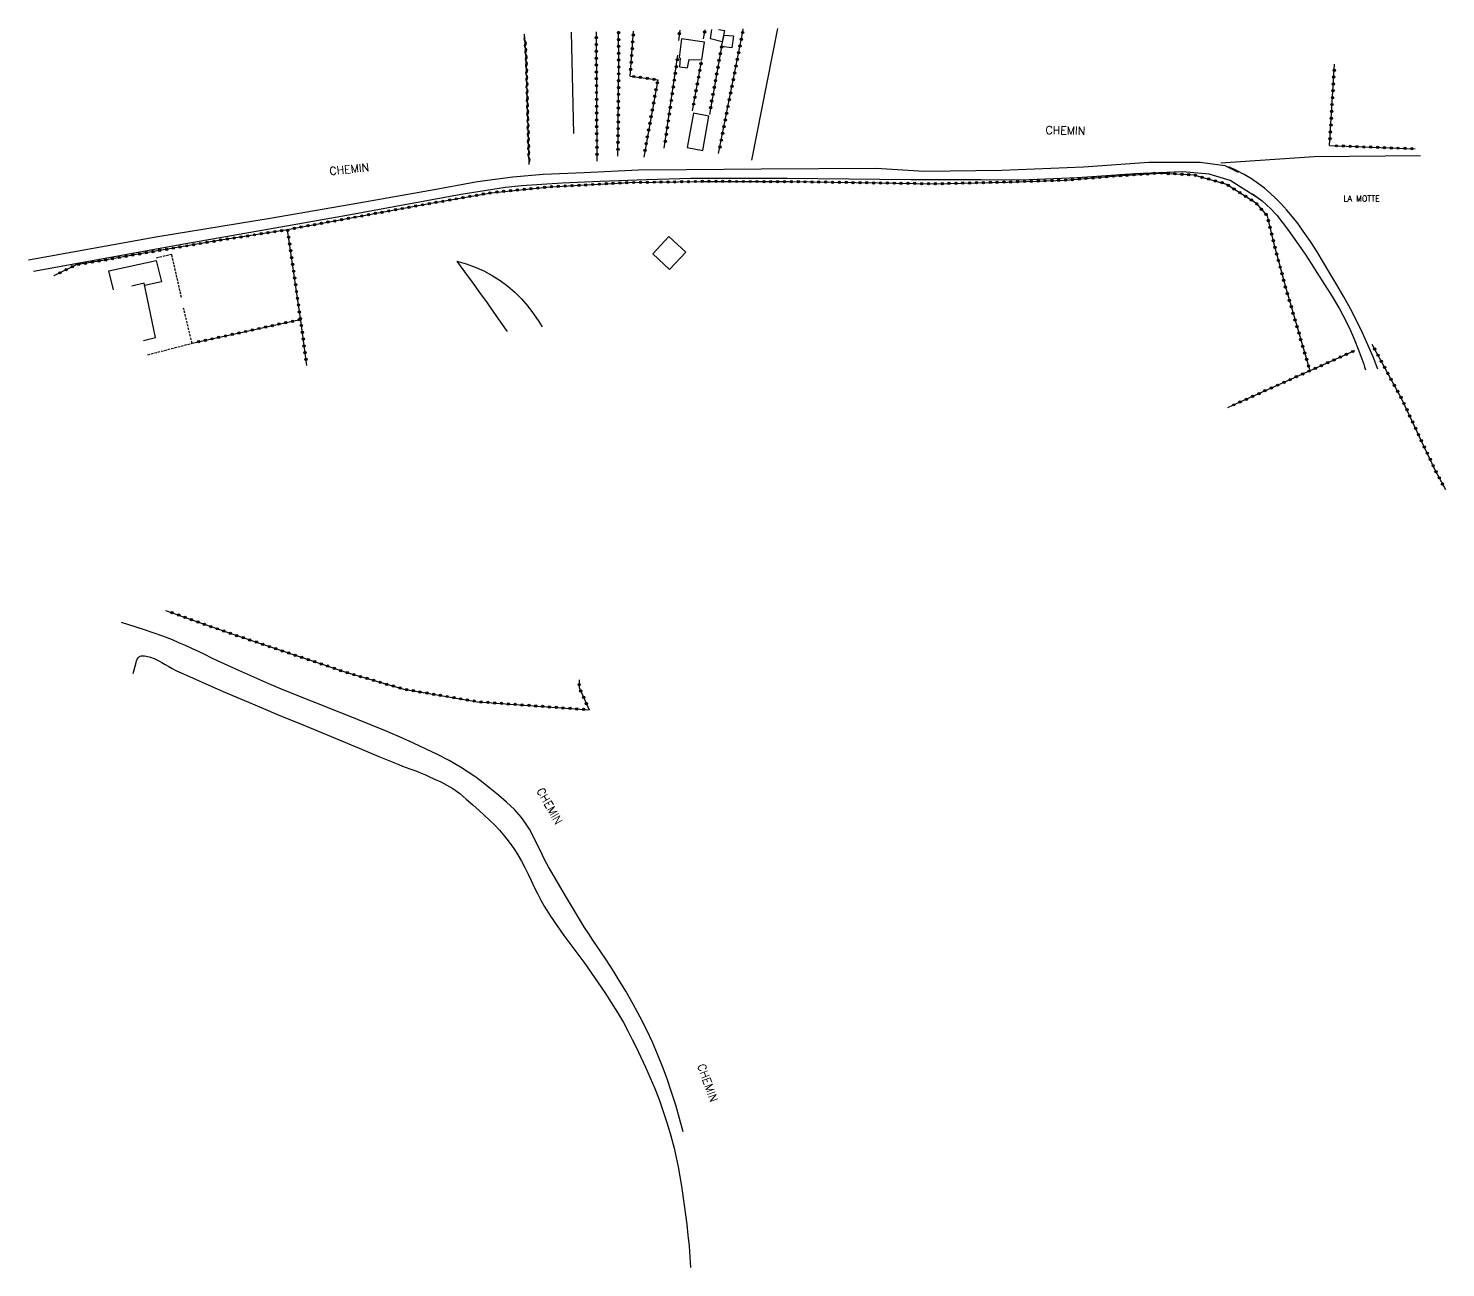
# Model space of a CAD drawing. Header units: millimetres. Extents: x 151369 to 152000, y 127000 to 127959.
# Drawn here: x 151656.1 to 151966.1, y 127683 to 127954 of the extents above; entities that cross this region are included whole.
import ezdxf
from ezdxf.enums import TextEntityAlignment as Align

# ---------------------------------------------------------------- set-up
doc = ezdxf.new("R2010")
doc.units = ezdxf.units.MM
doc.linetypes.add('DASHED', pattern=[0.75, 0.5, -0.25])
doc.layers.get('0').update_dxf_attribs({"linetype": 'CONTINUOUS'})
for name, color, linetype in [('W0071', 7, 'CONTINUOUS'), ('W0101', 7, 'CONTINUOUS'), ('W0104', 1, 'CONTINUOUS'), ('W0112', 1, 'DASHED'), ('W0211', 2, 'CONTINUOUS'), ('W0214', 2, 'CONTINUOUS'), ('W0310', 3, 'CONTINUOUS'), ('W0322', 7, 'CONTINUOUS'), ('W0323', 7, 'CONTINUOUS'), ('W0330', 7, 'CONTINUOUS'), ('W0600', 7, 'CONTINUOUS'), ('W0983', 7, 'CONTINUOUS'), ('W0989', 7, 'CONTINUOUS')]:
    doc.layers.add(name, color=color, linetype=linetype)
doc.styles.get("Standard").update_dxf_attribs({"font": 'romans.shx', "width": 0.85})

# ---------------------------------------------------------------- blocks, each defined once
blk = doc.blocks.new('t310o')
at = {"color": 0, "linetype": 'Continuous'}
for centre, start, end in [((-0.5, 0.38), 216.8699, 323.1304), ((0.5, -0.37), 36.8699, 143.1303)]:
    blk.add_arc(centre, 0.625, start, end, dxfattribs=at)
blk = doc.blocks.new('t323o')
at = {"color": 0, "linetype": 'Continuous'}
for radius in [0.25, 0.15]:
    blk.add_circle((0, 0), radius, dxfattribs=at)
blk = doc.blocks.new('t322o')
at = {"color": 0, "linetype": 'Continuous'}
for radius in [0.25, 0.15]:
    blk.add_circle((0, 0), radius, dxfattribs=at)

msp = doc.modelspace()

# ---------------------------------------------------------------- linework, layer by layer
at = {"layer": 'W0071'}
for points in [[(151656.13, 127903.41), (151684.44, 127908.5), (151709.02, 127912.56), (151728.42, 127915.9), (151744.06, 127918.68), (151754.4, 127920.54), (151762.08, 127921.59), (151768.75, 127922.12), (151777.69, 127922.48), (151789.62, 127923.08), (151800.05, 127923.18), (151816.43, 127923.32), (151841.58, 127923.49), (151852.08, 127922.83), (151869.08, 127923.01), (151886.91, 127923.75), (151901.22, 127924.74), (151912.45, 127924.81), (151917.87, 127924.04), (151920.73, 127922.59)], [(151924.76, 127917.12), (151919.04, 127920.75), (151914.42, 127922.12), (151908.61, 127922.66), (151898.26, 127922.26), (151885.61, 127921.37), (151873.3, 127920.84), (151864.53, 127920.9), (151849.17, 127920.9), (151835.57, 127921.07), (151822.11, 127921.17), (151810.58, 127921.22), (151801.06, 127921.24), (151791.32, 127920.92), (151781.19, 127920.53), (151772.86, 127920.2), (151763.98, 127919.61), (151760.48, 127919.21), (151750.82, 127917.72), (151725.77, 127913.14), (151707.62, 127909.89), (151690.6, 127906.89), (151657.28, 127900.86)], [(151951.3, 127879.54), (151950.26, 127882.2), (151949.15, 127884.83), (151947.98, 127887.43), (151946.74, 127889.99), (151945.35, 127892.68), (151943.88, 127895.32), (151942.35, 127897.92), (151940.81, 127900.52), (151939.42, 127902.85), (151938.01, 127905.16), (151936.55, 127907.45), (151935.01, 127909.69), (151933.85, 127911.26), (151932.65, 127912.79), (151931.4, 127914.29), (151930.08, 127915.73), (151928.94, 127916.89), (151927.76, 127918.01), (151926.53, 127919.07), (151925.24, 127920.06), (151923.68, 127921.11), (151922.07, 127922.07), (151920.4, 127922.95), (151918.69, 127923.73)], [(151923.88, 127917.82), (151924.95, 127917.1), (151925.99, 127916.32), (151926.97, 127915.48), (151927.91, 127914.58), (151929.2, 127913.17), (151930.39, 127911.67), (151931.52, 127910.13), (151932.64, 127908.58), (151934.03, 127906.63), (151935.38, 127904.64), (151936.7, 127902.64), (151937.99, 127900.62), (151939.66, 127898), (151941.31, 127895.38), (151942.9, 127892.71), (151944.37, 127889.97), (151945.33, 127887.97), (151946.22, 127885.93), (151947.04, 127883.87), (151947.83, 127881.79), (151948.04, 127881.2), (151948.23, 127880.6), (151948.41, 127880), (151948.58, 127879.4)], [(151799.33, 127712.7), (151798.57, 127715.63), (151797.73, 127718.55), (151796.82, 127721.44), (151795.84, 127724.31), (151794.83, 127727.01), (151793.76, 127729.69), (151792.62, 127732.34), (151791.4, 127734.95), (151789.95, 127737.83), (151788.41, 127740.66), (151786.81, 127743.46), (151785.16, 127746.22), (151784.28, 127747.65), (151783.37, 127749.06), (151782.44, 127750.46), (151781.51, 127751.85), (151780.56, 127753.24), (151779.63, 127754.63), (151778.71, 127756.03), (151777.8, 127757.44), (151775.79, 127760.72), (151773.81, 127764.01), (151771.86, 127767.33), (151769.94, 127770.66), (151769.2, 127772.01), (151768.5, 127773.39), (151767.83, 127774.77), (151767.17, 127776.16), (151766.47, 127777.55), (151765.72, 127778.9), (151764.9, 127780.22), (151763.98, 127781.48), (151762.44, 127783.24), (151760.73, 127784.83), (151758.94, 127786.33), (151757.14, 127787.79), (151755.59, 127789.04), (151754, 127790.26), (151752.37, 127791.42), (151750.69, 127792.51), (151748.18, 127793.95), (151745.6, 127795.27), (151742.98, 127796.51), (151740.36, 127797.73), (151737.34, 127799.09), (151734.28, 127800.39), (151731.22, 127801.66), (151728.15, 127802.93), (151726.14, 127803.74), (151724.13, 127804.54), (151722.11, 127805.33), (151720.09, 127806.11), (151718.07, 127806.89), (151716.05, 127807.69), (151714.04, 127808.49), (151712.04, 127809.32), (151708.74, 127810.73), (151705.47, 127812.17), (151702.2, 127813.64), (151698.93, 127815.11), (151697.52, 127815.76), (151696.12, 127816.42), (151694.72, 127817.09), (151693.32, 127817.76), (151691.92, 127818.42), (151690.51, 127819.07), (151689.08, 127819.7), (151687.65, 127820.29), (151685.55, 127821.11), (151683.43, 127821.88), (151681.3, 127822.61), (151676.51, 127824.1)], [(151679.06, 127812.93), (151679.68, 127815.39), (151679.79, 127815.74), (151679.92, 127816.08), (151680.13, 127816.41), (151680.42, 127816.67), (151680.79, 127816.82), (151681.19, 127816.86), (151681.57, 127816.83), (151681.93, 127816.77), (151682.82, 127816.54), (151683.68, 127816.22), (151684.5, 127815.83), (151685.3, 127815.39), (151686.07, 127814.94), (151686.84, 127814.48), (151687.62, 127814.04), (151688.42, 127813.64), (151692.01, 127812.01), (151695.62, 127810.4), (151699.24, 127808.83), (151702.87, 127807.27), (151707.08, 127805.49), (151711.3, 127803.74), (151715.53, 127802), (151719.75, 127800.26), (151724.11, 127798.44), (151728.47, 127796.62), (151732.82, 127794.81), (151737.2, 127793.03), (151738, 127792.71), (151738.8, 127792.41), (151739.61, 127792.1), (151740.42, 127791.8), (151741.22, 127791.5), (151742.03, 127791.18), (151742.83, 127790.85), (151743.62, 127790.51), (151744.98, 127789.89), (151746.34, 127789.26), (151747.68, 127788.56), (151748.96, 127787.79), (151750.49, 127786.69), (151751.93, 127785.49), (151753.33, 127784.24), (151754.71, 127782.98), (151755.87, 127781.96), (151757.01, 127780.92), (151758.12, 127779.84), (151759.18, 127778.72), (151760.27, 127777.42), (151761.31, 127776.09), (151762.29, 127774.71), (151763.21, 127773.29), (151764.01, 127771.92), (151764.75, 127770.53), (151765.44, 127769.11), (151766.11, 127767.67), (151766.78, 127766.24), (151767.47, 127764.82), (151768.2, 127763.42), (151768.99, 127762.05), (151770.35, 127759.88), (151771.79, 127757.76), (151773.28, 127755.68), (151774.8, 127753.62), (151776.33, 127751.57), (151777.85, 127749.52), (151779.34, 127747.44), (151780.79, 127745.33), (151782.21, 127743.19), (151783.61, 127741.03), (151784.97, 127738.84), (151786.28, 127736.62), (151787.28, 127734.8), (151788.23, 127732.95), (151789.15, 127731.09), (151790.04, 127729.21), (151791.11, 127726.89), (151792.16, 127724.55), (151793.16, 127722.18), (151794.09, 127719.79), (151795.02, 127717.18), (151795.89, 127714.55), (151796.68, 127711.89), (151797.37, 127709.2), (151798.25, 127705.05), (151798.97, 127700.86), (151799.58, 127696.67), (151800.13, 127692.46), (151800.41, 127690.11), (151800.64, 127687.76), (151800.82, 127685.4), (151800.96, 127683.04)]]:
    msp.add_lwpolyline(points, dxfattribs=at)
at = {"layer": 'W0101'}
msp.add_lwpolyline([(151681.34, 127885.76), (151683.93, 127886.47), (151681.45, 127898.29), (151678.76, 127897.69)], dxfattribs=at)
at = {"layer": 'W0104'}
for points in [[(151807.1, 127953.79), (151808.37, 127953.6), (151807.88, 127951.12), (151805.36, 127951.71), (151805.66, 127953.77)], [(151674.78, 127896.83), (151673.77, 127901.03), (151684.12, 127903.25), (151685.23, 127898.6), (151681.56, 127897.78)]]:
    msp.add_lwpolyline(points, dxfattribs=at)
for points in [[(151808.35, 127952.57), (151810.4, 127952.4), (151810.02, 127949.76), (151807.78, 127950.08)], [(151798.98, 127951.73), (151798.46, 127947.63), (151798.72, 127947.55), (151798.59, 127945.62), (151800.33, 127945.44), (151800.7, 127947.26), (151803.45, 127947.17), (151804.04, 127951.04)], [(151803.64, 127927.34), (151805, 127934.86), (151801.62, 127935.47), (151800.25, 127927.95)]]:
    msp.add_lwpolyline(points, close=True, dxfattribs=at)
at = {"layer": 'W0112'}
for points in [[(151689.62, 127895.18), (151687.5, 127904.59), (151683.96, 127903.79)], [(151682.3, 127882.67), (151682.3, 127882.67), (151691.93, 127885.18), (151690.1, 127892.82)]]:
    msp.add_lwpolyline(points, dxfattribs=at)
at = {"layer": 'W0211'}
msp.add_lwpolyline([(151749.89, 127903.1), (151751.55, 127900.83), (151753.21, 127898.56), (151754.85, 127896.27), (151756.48, 127893.98), (151757.88, 127892), (151759.26, 127890.01), (151760.64, 127888.01), (151760.84, 127887.72)], dxfattribs=at)
at = {"layer": 'W0214'}
msp.add_lwpolyline([(151749.89, 127903.1), (151751.9, 127902.55), (151753.86, 127901.85), (151755.77, 127901.01), (151757.61, 127900.02), (151759.35, 127898.92), (151761, 127897.68), (151762.56, 127896.33), (151764.03, 127894.89), (151765.4, 127893.32), (151766.63, 127891.64), (151767.79, 127889.91), (151768.52, 127888.8)], dxfattribs=at)
at = {"layer": 'W0310'}
msp.add_lwpolyline([(151765.66, 127924.3), (151765.05, 127947.36), (151764.69, 127952.75)], dxfattribs=at)
at = {"layer": 'W0322'}
msp.add_lwpolyline([(151776.6, 127811.54), (151776.61, 127809.87), (151778.83, 127805.01)], dxfattribs=at)
at = {"layer": 'W0323'}
for points in [[(151780.34, 127953.3), (151780.5, 127925.01)], [(151785.08, 127926.09), (151785.29, 127945.98), (151785.23, 127953.39)], [(151787.8, 127943.61), (151788.51, 127953.45)], [(151798.61, 127953.64), (151798.33, 127951.41)], [(151803.82, 127951.75), (151804.15, 127953.74)], [(151807.12, 127926.65), (151812.4, 127953.27), (151812.52, 127953.9)], [(151807.78, 127950.08), (151805.09, 127935.21)], [(151795.23, 127927.87), (151798.21, 127948.16)], [(151801.37, 127935.98), (151803.38, 127946.8)], [(151940.76, 127928.4), (151941.85, 127946.17)], [(151787.8, 127943.61), (151793.82, 127942.77), (151790.73, 127925.88)], [(151940.76, 127928.4), (151959.5, 127927.7)], [(151712.85, 127910.05), (151743.8, 127915.71), (151757.37, 127918.1), (151770.29, 127919.41), (151787.62, 127920.31), (151803.48, 127920.57), (151822.39, 127920.53), (151842.01, 127920.23), (151854.12, 127920.06), (151870.31, 127920.42), (151883.02, 127920.84), (151894.35, 127921.78), (151903.63, 127922.39), (151911, 127922.01), (151918.18, 127920), (151924.56, 127915.94), (151927.1, 127913.04), (151928.52, 127907.23), (151931.08, 127897.51), (151936.36, 127879.44)], [(151717.03, 127880.33), (151715.7, 127890.13), (151712.85, 127910.01), (151697.3, 127907.6), (151681.85, 127904.95), (151672.83, 127903.37), (151666.61, 127902.33), (151661.71, 127899.92), (151661.71, 127899.92)], [(151691.93, 127885.18), (151715.58, 127890.37)], [(151966.15, 127853.09), (151963.88, 127857.42), (151956.49, 127873.12), (151950.05, 127884.93)], [(151946.19, 127883.53), (151920.3, 127871.93), (151918.45, 127871.09)], [(151686.16, 127826.75), (151700.41, 127821.69), (151725.79, 127813.17), (151738.26, 127809.53), (151754.4, 127806.79), (151778.83, 127805.01)]]:
    msp.add_lwpolyline(points, dxfattribs=at)
at = {"layer": 'W0330'}
for points in [[(151774.83, 127953.19), (151775.36, 127931.05)], [(151814.39, 127925.24), (151817.75, 127942.22), (151820.09, 127954.04)], [(151916.96, 127924.62), (151937.38, 127925.98), (151960.67, 127926.21)]]:
    msp.add_lwpolyline(points, dxfattribs=at)
at = {"layer": 'W0600'}
msp.add_lwpolyline([(151796.21, 127908.52), (151799.92, 127905.1), (151796.4, 127901.29), (151792.7, 127904.71)], close=True, dxfattribs=at)

# ---------------------------------------------------------------- block references
at = {"layer": 'W0310'}
for p, rotation in [((151764.79, 127951.28), 93.8229048145579), ((151764.89, 127949.79), 93.8229048145579), ((151764.99, 127948.29), 93.8229048145579), ((151765.07, 127946.79), 91.50534487701385), ((151765.11, 127945.29), 91.50534487701385), ((151765.14, 127943.79), 91.50534487701385), ((151765.18, 127942.29), 91.50534487701385), ((151765.22, 127940.79), 91.50534487701385), ((151765.26, 127939.29), 91.50534487701385), ((151765.3, 127937.8), 91.50534487701385), ((151765.34, 127936.3), 91.50534487701385), ((151765.38, 127934.8), 91.50534487701385), ((151765.42, 127933.3), 91.50534487701385), ((151765.46, 127931.8), 91.50534487701385), ((151765.5, 127930.3), 91.50534487701385), ((151765.54, 127928.8), 91.50534487701385), ((151765.58, 127927.3), 91.50534487701385), ((151765.62, 127925.8), 91.50534487701385)]:
    msp.add_blockref('t310o', p, dxfattribs=dict(at, rotation=rotation))
at = {"layer": 'W0322'}
for p, rotation in [((151776.61, 127810.53), 270.5088516543278), ((151776.96, 127809.11), 294.5203277942841), ((151777.58, 127807.74), 294.5203277942841), ((151778.2, 127806.38), 294.5203277942841)]:
    msp.add_blockref('t322o', p, dxfattribs=dict(at, rotation=rotation))
at = {"layer": 'W0323'}
for p, rotation in [((151785.23, 127953.09), 90.51654953865847), ((151788.45, 127952.58), 85.8575618856485), ((151798.52, 127952.9), 262.8562376111029), ((151804.07, 127953.23), 80.60273633203089), ((151812.37, 127953.13), 78.77948085955407), ((151780.34, 127952.01), 270.341751021742), ((151780.35, 127950.51), 270.341751021742), ((151780.36, 127949.01), 270.341751021742), ((151785.24, 127951.59), 90.51654953865847), ((151785.25, 127950.09), 90.51654953865847), ((151788.23, 127949.59), 85.8575618856485), ((151788.34, 127951.09), 85.8575618856485), ((151807.76, 127949.97), 259.7297475124316), ((151811.79, 127950.19), 78.77948085955407), ((151812.08, 127951.66), 78.77948085955407), ((151780.37, 127947.51), 270.341751021742), ((151780.38, 127946.01), 270.341751021742), ((151785.27, 127948.59), 90.51654953865847), ((151785.28, 127947.09), 90.51654953865847), ((151788.01, 127946.6), 85.8575618856485), ((151788.12, 127948.1), 85.8575618856485), ((151798.06, 127947.16), 81.63476437390962), ((151803.29, 127946.31), 79.4491444260527), ((151807.23, 127947.02), 259.7297475124316), ((151807.5, 127948.5), 259.7297475124316), ((151811.21, 127947.25), 78.77948085955407), ((151811.5, 127948.72), 78.77948085955407), ((151780.39, 127944.51), 270.341751021742), ((151780.4, 127943.01), 270.341751021742), ((151785.27, 127944.09), 89.38363041320467), ((151785.29, 127945.59), 89.38363041320467), ((151787.91, 127945.1), 85.8575618856485), ((151788.54, 127943.51), 352.0951712852847), ((151790.02, 127943.3), 352.0951712852847), ((151791.51, 127943.09), 352.0951712852847), ((151792.99, 127942.89), 352.0951712852847), ((151797.63, 127944.2), 81.63476437390962), ((151797.85, 127945.68), 81.63476437390962), ((151802.74, 127943.36), 79.4491444260527), ((151803.01, 127944.83), 79.4491444260527), ((151806.69, 127944.07), 259.7297475124316), ((151806.96, 127945.54), 259.7297475124316), ((151810.33, 127942.83), 78.77948085955407), ((151810.62, 127944.3), 78.77948085955407), ((151810.91, 127945.78), 78.77948085955407), ((151941.68, 127943.38), 86.49025541024929), ((151941.77, 127944.87), 86.49025541024929), ((151780.41, 127941.51), 270.341751021742), ((151780.41, 127940.01), 270.341751021742), ((151785.24, 127941.09), 89.38363041320467), ((151785.26, 127942.59), 89.38363041320467), ((151793.43, 127940.64), 259.6542565537859), ((151793.7, 127942.12), 259.6542565537859), ((151796.97, 127939.74), 81.63476437390962), ((151797.19, 127941.23), 81.63476437390962), ((151797.41, 127942.71), 81.63476437390962), ((151802.19, 127940.41), 79.4491444260527), ((151802.46, 127941.88), 79.4491444260527), ((151806.16, 127941.12), 259.7297475124316), ((151806.43, 127942.59), 259.7297475124316), ((151809.75, 127939.89), 78.77948085955407), ((151810.04, 127941.36), 78.77948085955407), ((151941.49, 127940.38), 86.49025541024929), ((151941.59, 127941.88), 86.49025541024929), ((151780.42, 127938.51), 270.341751021742), ((151780.43, 127937.01), 270.341751021742), ((151785.21, 127938.09), 89.38363041320467), ((151785.22, 127939.59), 89.38363041320467), ((151792.89, 127937.69), 259.6542565537859), ((151793.16, 127939.16), 259.6542565537859), ((151796.54, 127936.78), 81.63476437390962), ((151796.76, 127938.26), 81.63476437390962), ((151801.64, 127937.46), 79.4491444260527), ((151801.92, 127938.93), 79.4491444260527), ((151805.36, 127936.69), 259.7297475124316), ((151805.62, 127938.16), 259.7297475124316), ((151805.89, 127939.64), 259.7297475124316), ((151809.16, 127936.95), 78.77948085955407), ((151809.45, 127938.42), 78.77948085955407), ((151941.31, 127937.39), 86.49025541024929), ((151941.4, 127938.89), 86.49025541024929), ((151780.44, 127935.51), 270.341751021742), ((151780.45, 127934.01), 270.341751021742), ((151785.16, 127933.59), 89.38363041320467), ((151785.17, 127935.09), 89.38363041320467), ((151785.19, 127936.59), 89.38363041320467), ((151792.35, 127934.74), 259.6542565537859), ((151792.62, 127936.21), 259.6542565537859), ((151796.1, 127933.81), 81.63476437390962), ((151796.32, 127935.29), 81.63476437390962), ((151808.58, 127934), 78.77948085955407), ((151808.87, 127935.48), 78.77948085955407), ((151941.13, 127934.39), 86.49025541024929), ((151941.22, 127935.89), 86.49025541024929), ((151780.46, 127932.51), 270.341751021742), ((151780.47, 127931.01), 270.341751021742), ((151785.13, 127930.59), 89.38363041320467), ((151785.14, 127932.09), 89.38363041320467), ((151791.81, 127931.79), 259.6542565537859), ((151792.08, 127933.26), 259.6542565537859), ((151795.66, 127930.84), 81.63476437390962), ((151795.88, 127932.32), 81.63476437390962), ((151807.99, 127931.06), 78.77948085955407), ((151808.29, 127932.53), 78.77948085955407), ((151940.94, 127931.4), 86.49025541024929), ((151941.04, 127932.9), 86.49025541024929), ((151780.48, 127929.51), 270.341751021742), ((151780.49, 127928.01), 270.341751021742), ((151785.09, 127927.59), 89.38363041320467), ((151785.11, 127929.09), 89.38363041320467), ((151791, 127927.36), 259.6542565537859), ((151791.27, 127928.84), 259.6542565537859), ((151791.54, 127930.31), 259.6542565537859), ((151795.45, 127929.36), 81.63476437390962), ((151807.41, 127928.12), 78.77948085955407), ((151807.7, 127929.59), 78.77948085955407), ((151940.85, 127929.9), 86.49025541024929), ((151942.26, 127928.35), 357.8364419795062), ((151943.76, 127928.29), 357.8364419795062), ((151945.26, 127928.24), 357.8364419795062), ((151946.76, 127928.18), 357.8364419795062), ((151948.25, 127928.12), 357.8364419795062), ((151949.75, 127928.07), 357.8364419795062), ((151951.25, 127928.01), 357.8364419795062), ((151952.75, 127927.95), 357.8364419795062), ((151954.25, 127927.9), 357.8364419795062), ((151955.75, 127927.84), 357.8364419795062), ((151957.25, 127927.78), 357.8364419795062), ((151958.75, 127927.73), 357.8364419795062), ((151780.5, 127926.51), 270.341751021742), ((151886.01, 127921.09), 4.724285599104858), ((151887.5, 127921.21), 4.724285599104858), ((151889, 127921.34), 4.724285599104858), ((151890.49, 127921.46), 4.724285599104858), ((151891.99, 127921.58), 4.724285599104858), ((151893.48, 127921.71), 4.724285599104858), ((151894.98, 127921.82), 3.74810130762197), ((151896.47, 127921.92), 3.74810130762197), ((151897.97, 127922.02), 3.74810130762197), ((151899.47, 127922.12), 3.74810130762197), ((151900.96, 127922.21), 3.74810130762197), ((151902.46, 127922.31), 3.74810130762197), ((151903.96, 127922.37), 357.0651214918605), ((151905.46, 127922.29), 357.0651214918605), ((151906.95, 127922.22), 357.0651214918605), ((151908.45, 127922.14), 357.0651214918605), ((151909.95, 127922.06), 357.0651214918605), ((151911.43, 127921.89), 344.3396921481338), ((151912.88, 127921.48), 344.3396921481338), ((151914.32, 127921.08), 344.3396921481338), ((151757.13, 127918.06), 9.991361648732871), ((151758.62, 127918.23), 5.765493487423143), ((151760.11, 127918.38), 5.765493487423143), ((151761.6, 127918.53), 5.765493487423143), ((151763.09, 127918.68), 5.765493487423143), ((151764.59, 127918.83), 5.765493487423143), ((151766.08, 127918.98), 5.765493487423143), ((151767.57, 127919.13), 5.765493487423143), ((151769.06, 127919.28), 5.765493487423143), ((151770.56, 127919.42), 2.995609962247629), ((151772.05, 127919.5), 2.995609962247629), ((151773.55, 127919.58), 2.995609962247629), ((151775.05, 127919.66), 2.995609962247629), ((151776.55, 127919.73), 2.995609962247629), ((151778.05, 127919.81), 2.995609962247629), ((151779.54, 127919.89), 2.995609962247629), ((151781.04, 127919.97), 2.995609962247629), ((151782.54, 127920.05), 2.995609962247629), ((151784.04, 127920.13), 2.995609962247629), ((151785.54, 127920.2), 2.995609962247629), ((151787.03, 127920.28), 2.995609962247629), ((151788.53, 127920.33), 0.924627804562541), ((151790.03, 127920.35), 0.924627804562541), ((151791.53, 127920.38), 0.924627804562541), ((151793.03, 127920.4), 0.924627804562541), ((151794.53, 127920.42), 0.924627804562541), ((151796.03, 127920.45), 0.924627804562541), ((151797.53, 127920.47), 0.924627804562541), ((151799.03, 127920.5), 0.924627804562541), ((151800.53, 127920.52), 0.924627804562541), ((151802.03, 127920.55), 0.924627804562541), ((151803.53, 127920.57), 359.8879049737195), ((151805.03, 127920.57), 359.8879049737195), ((151806.53, 127920.56), 359.8879049737195), ((151808.03, 127920.56), 359.8879049737195), ((151809.53, 127920.56), 359.8879049737195), ((151811.03, 127920.55), 359.8879049737195), ((151812.53, 127920.55), 359.8879049737195), ((151814.03, 127920.55), 359.8879049737195), ((151815.53, 127920.55), 359.8879049737195), ((151817.03, 127920.54), 359.8879049737195), ((151818.53, 127920.54), 359.8879049737195), ((151820.03, 127920.54), 359.8879049737195), ((151821.53, 127920.53), 359.8879049737195), ((151823.03, 127920.52), 359.1152723426537), ((151824.53, 127920.5), 359.1152723426537), ((151826.03, 127920.48), 359.1152723426537), ((151827.53, 127920.45), 359.1152723426537), ((151829.03, 127920.43), 359.1152723426537), ((151830.53, 127920.41), 359.1152723426537), ((151832.03, 127920.38), 359.1152723426537), ((151833.53, 127920.36), 359.1152723426537), ((151835.03, 127920.34), 359.1152723426537), ((151836.53, 127920.31), 359.1152723426537), ((151838.03, 127920.29), 359.1152723426537), ((151839.53, 127920.27), 359.1152723426537), ((151841.03, 127920.24), 359.1152723426537), ((151842.53, 127920.22), 359.209861375545), ((151844.03, 127920.2), 359.209861375545), ((151845.53, 127920.18), 359.209861375545), ((151847.03, 127920.16), 359.209861375545), ((151848.53, 127920.14), 359.209861375545), ((151850.03, 127920.12), 359.209861375545), ((151851.53, 127920.1), 359.209861375545), ((151853.03, 127920.08), 359.209861375545), ((151854.53, 127920.07), 1.277668838711123), ((151856.03, 127920.1), 1.277668838711123), ((151857.53, 127920.14), 1.277668838711123), ((151859.03, 127920.17), 1.277668838711123), ((151860.53, 127920.2), 1.277668838711123), ((151862.03, 127920.24), 1.277668838711123), ((151863.53, 127920.27), 1.277668838711123), ((151865.03, 127920.31), 1.277668838711123), ((151866.53, 127920.34), 1.277668838711123), ((151868.02, 127920.37), 1.277668838711123), ((151869.52, 127920.41), 1.277668838711123), ((151871.02, 127920.45), 1.896548114977585), ((151872.52, 127920.5), 1.896548114977585), ((151874.02, 127920.55), 1.896548114977585), ((151875.52, 127920.6), 1.896548114977585), ((151877.02, 127920.65), 1.896548114977585), ((151878.52, 127920.69), 1.896548114977585), ((151880.02, 127920.74), 1.896548114977585), ((151881.52, 127920.79), 1.896548114977585), ((151883.02, 127920.84), 1.896548114977585), ((151884.51, 127920.97), 4.724285599104858), ((151915.77, 127920.67), 344.3396921481338), ((151917.21, 127920.27), 344.3396921481338), ((151918.6, 127919.73), 327.5038158916299), ((151919.86, 127918.93), 327.5038158916299), ((151921.13, 127918.12), 327.5038158916299), ((151739.41, 127914.91), 10.3693368050705), ((151740.88, 127915.18), 10.3693368050705), ((151742.36, 127915.45), 10.3693368050705), ((151743.83, 127915.72), 9.991361648732871), ((151745.31, 127915.98), 9.991361648732871), ((151746.79, 127916.24), 9.991361648732871), ((151748.26, 127916.5), 9.991361648732871), ((151749.74, 127916.76), 9.991361648732871), ((151751.22, 127917.02), 9.991361648732871), ((151752.7, 127917.28), 9.991361648732871), ((151754.17, 127917.54), 9.991361648732871), ((151755.65, 127917.8), 9.991361648732871), ((151922.39, 127917.32), 327.5038158916299), ((151923.66, 127916.51), 327.5038158916299), ((151924.84, 127915.61), 311.2822627405239), ((151723.17, 127911.94), 10.3693368050705), ((151724.65, 127912.21), 10.3693368050705), ((151726.13, 127912.48), 10.3693368050705), ((151727.6, 127912.75), 10.3693368050705), ((151729.08, 127913.02), 10.3693368050705), ((151730.55, 127913.29), 10.3693368050705), ((151732.03, 127913.56), 10.3693368050705), ((151733.5, 127913.83), 10.3693368050705), ((151734.98, 127914.1), 10.3693368050705), ((151736.45, 127914.37), 10.3693368050705), ((151737.93, 127914.64), 10.3693368050705), ((151925.83, 127914.48), 311.2822627405239), ((151926.82, 127913.36), 311.2822627405239), ((151927.36, 127911.99), 283.7360611947593), ((151705.6, 127908.89), 188.8466937034289), ((151707.08, 127909.12), 188.8466937034289), ((151708.57, 127909.35), 188.8466937034289), ((151710.05, 127909.58), 188.8466937034289), ((151711.53, 127909.81), 188.8466937034289), ((151712.87, 127909.85), 98.1736659189288), ((151714.32, 127910.32), 10.3693368050705), ((151715.8, 127910.59), 10.3693368050705), ((151717.27, 127910.86), 10.3693368050705), ((151718.75, 127911.13), 10.3693368050705), ((151720.22, 127911.4), 10.3693368050705), ((151721.7, 127911.67), 10.3693368050705), ((151927.71, 127910.54), 283.7360611947593), ((151928.07, 127909.08), 283.7360611947593), ((151686.36, 127905.72), 189.7175984471214), ((151687.84, 127905.97), 189.7175984471214), ((151689.32, 127906.23), 189.7175984471214), ((151690.8, 127906.48), 189.7175984471214), ((151692.27, 127906.73), 189.7175984471214), ((151693.75, 127906.99), 189.7175984471214), ((151695.23, 127907.24), 189.7175984471214), ((151696.71, 127907.49), 189.7175984471214), ((151698.19, 127907.73), 188.8466937034289), ((151699.67, 127907.96), 188.8466937034289), ((151701.15, 127908.2), 188.8466937034289), ((151702.64, 127908.43), 188.8466937034289), ((151704.12, 127908.66), 188.8466937034289), ((151713.08, 127908.37), 98.1736659189288), ((151713.3, 127906.88), 98.1736659189288), ((151928.43, 127907.62), 283.7360611947593), ((151928.8, 127906.17), 284.7496558172228), ((151668.62, 127902.67), 189.4742834363219), ((151670.1, 127902.92), 189.4742834363219), ((151671.58, 127903.16), 189.4742834363219), ((151673.06, 127903.41), 189.9282483545821), ((151674.54, 127903.67), 189.9282483545821), ((151676.01, 127903.93), 189.9282483545821), ((151677.49, 127904.19), 189.9282483545821), ((151678.97, 127904.45), 189.9282483545821), ((151680.45, 127904.7), 189.9282483545821), ((151681.92, 127904.96), 189.7175984471214), ((151683.4, 127905.22), 189.7175984471214), ((151684.88, 127905.47), 189.7175984471214), ((151713.51, 127905.4), 98.1736659189288), ((151713.72, 127903.91), 98.1736659189288), ((151929.18, 127904.72), 284.7496558172228), ((151929.57, 127903.27), 284.7496558172228), ((151663.06, 127900.58), 206.2480523412895), ((151664.4, 127901.24), 206.2480523412895), ((151665.75, 127901.91), 206.2480523412895), ((151667.14, 127902.42), 189.4742834363219), ((151713.94, 127902.43), 98.1736659189288), ((151714.15, 127900.94), 98.1736659189288), ((151714.36, 127899.46), 98.1736659189288), ((151929.95, 127901.82), 284.7496558172228), ((151930.33, 127900.37), 284.7496558172228), ((151714.58, 127897.97), 98.1736659189288), ((151714.79, 127896.49), 98.1736659189288), ((151930.71, 127898.92), 284.7496558172228), ((151931.09, 127897.47), 286.2873513731838), ((151715, 127895), 98.1736659189288), ((151715.22, 127893.52), 98.1736659189288), ((151931.52, 127896.03), 286.2873513731838), ((151931.94, 127894.59), 286.2873513731838), ((151932.36, 127893.15), 286.2873513731838), ((151715.37, 127890.33), 12.38458957321925), ((151715.43, 127892.03), 98.1736659189288), ((151715.64, 127890.55), 98.1736659189288), ((151932.78, 127891.71), 286.2873513731838), ((151933.2, 127890.27), 286.2873513731838), ((151700.72, 127887.11), 12.38458957321925), ((151702.18, 127887.43), 12.38458957321925), ((151703.65, 127887.75), 12.38458957321925), ((151705.11, 127888.07), 12.38458957321925), ((151706.58, 127888.4), 12.38458957321925), ((151708.05, 127888.72), 12.38458957321925), ((151709.51, 127889.04), 12.38458957321925), ((151710.98, 127889.36), 12.38458957321925), ((151712.44, 127889.68), 12.38458957321925), ((151713.91, 127890), 12.38458957321925), ((151715.85, 127889.06), 97.73848088379991), ((151716.05, 127887.58), 97.73848088379991), ((151933.62, 127888.83), 286.2873513731838), ((151934.04, 127887.39), 286.2873513731838), ((151693.39, 127885.5), 12.38458957321925), ((151694.86, 127885.82), 12.38458957321925), ((151696.32, 127886.14), 12.38458957321925), ((151697.79, 127886.46), 12.38458957321925), ((151699.25, 127886.79), 12.38458957321925), ((151716.25, 127886.09), 97.73848088379991), ((151716.45, 127884.6), 97.73848088379991), ((151934.46, 127885.95), 286.2873513731838), ((151934.88, 127884.51), 286.2873513731838), ((151950.62, 127883.89), 118.5931154468106), ((151716.66, 127883.12), 97.73848088379991), ((151716.86, 127881.63), 97.73848088379991), ((151935.3, 127883.07), 286.2873513731838), ((151935.72, 127881.63), 286.2873513731838), ((151940.34, 127880.91), 204.1379813651905), ((151941.71, 127881.53), 204.1379813651905), ((151943.08, 127882.14), 204.1379813651905), ((151944.45, 127882.75), 204.1379813651905), ((151945.82, 127883.37), 204.1379813651905), ((151951.34, 127882.57), 118.5931154468106), ((151952.06, 127881.25), 118.5931154468106), ((151933.5, 127877.85), 204.1379813651905), ((151934.87, 127878.46), 204.1379813651905), ((151936.14, 127880.19), 286.2873513731838), ((151936.24, 127879.07), 204.1379813651905), ((151937.61, 127879.69), 204.1379813651905), ((151938.97, 127880.3), 204.1379813651905), ((151952.78, 127879.93), 118.5931154468106), ((151953.5, 127878.62), 118.5931154468106), ((151926.65, 127874.78), 204.1379813651905), ((151928.02, 127875.39), 204.1379813651905), ((151929.39, 127876.01), 204.1379813651905), ((151930.76, 127876.62), 204.1379813651905), ((151932.13, 127877.23), 204.1379813651905), ((151954.21, 127877.3), 118.5931154468106), ((151954.93, 127875.98), 118.5931154468106), ((151955.65, 127874.67), 118.5931154468106), ((151919.81, 127871.71), 204.507472794391), ((151921.18, 127872.33), 204.1379813651905), ((151922.55, 127872.94), 204.1379813651905), ((151923.92, 127873.55), 204.1379813651905), ((151925.29, 127874.17), 204.1379813651905), ((151956.37, 127873.35), 118.5931154468106), ((151957.02, 127872), 115.2155316661376), ((151957.66, 127870.64), 115.2155316661376), ((151958.3, 127869.29), 115.2155316661376), ((151958.94, 127867.93), 115.2155316661376), ((151959.58, 127866.57), 115.2155316661376), ((151960.21, 127865.21), 115.2155316661376), ((151960.85, 127863.86), 115.2155316661376), ((151961.49, 127862.5), 115.2155316661376), ((151962.13, 127861.14), 115.2155316661376), ((151962.77, 127859.79), 115.2155316661376), ((151963.41, 127858.43), 115.2155316661376), ((151964.06, 127857.08), 117.559194675875), ((151964.76, 127855.75), 117.559194675875), ((151965.45, 127854.42), 117.559194675875), ((151687.57, 127826.25), 340.4441563516909), ((151688.98, 127825.75), 340.4441563516909), ((151690.4, 127825.24), 340.4441563516909), ((151691.81, 127824.74), 340.4441563516909), ((151693.22, 127824.24), 340.4441563516909), ((151694.64, 127823.74), 340.4441563516909), ((151696.05, 127823.23), 340.4441563516909), ((151697.46, 127822.73), 340.4441563516909), ((151698.88, 127822.23), 340.4441563516909), ((151700.29, 127821.73), 340.4441563516909), ((151701.71, 127821.25), 341.4425362588073), ((151703.13, 127820.77), 341.4425362588073), ((151704.56, 127820.29), 341.4425362588073), ((151705.98, 127819.82), 341.4425362588073), ((151707.4, 127819.34), 341.4425362588073), ((151708.82, 127818.86), 341.4425362588073), ((151710.24, 127818.38), 341.4425362588073), ((151711.67, 127817.91), 341.4425362588073), ((151713.09, 127817.43), 341.4425362588073), ((151714.51, 127816.95), 341.4425362588073), ((151715.93, 127816.48), 341.4425362588073), ((151717.35, 127816), 341.4425362588073), ((151718.78, 127815.52), 341.4425362588073), ((151720.2, 127815.04), 341.4425362588073), ((151721.62, 127814.57), 341.4425362588073), ((151723.04, 127814.09), 341.4425362588073), ((151724.46, 127813.61), 341.4425362588073), ((151725.89, 127813.14), 343.7530214640318), ((151727.33, 127812.72), 343.7530214640318), ((151728.77, 127812.3), 343.7530214640318), ((151730.21, 127811.88), 343.7530214640318), ((151731.65, 127811.46), 343.7530214640318), ((151733.09, 127811.04), 343.7530214640318), ((151734.53, 127810.62), 343.7530214640318), ((151735.97, 127810.2), 343.7530214640318), ((151737.41, 127809.78), 343.7530214640318), ((151738.86, 127809.43), 350.37945342096), ((151740.34, 127809.18), 350.37945342096), ((151741.82, 127808.93), 350.37945342096), ((151743.3, 127808.68), 350.37945342096), ((151744.78, 127808.43), 350.37945342096), ((151746.26, 127808.18), 350.37945342096), ((151747.74, 127807.93), 350.37945342096), ((151749.22, 127807.67), 350.37945342096), ((151750.69, 127807.42), 350.37945342096), ((151752.17, 127807.17), 350.37945342096), ((151753.65, 127806.92), 350.37945342096), ((151755.14, 127806.74), 355.8221982167626), ((151756.64, 127806.63), 355.8221982167626), ((151758.13, 127806.52), 355.8221982167626), ((151759.63, 127806.41), 355.8221982167626), ((151761.12, 127806.3), 355.8221982167626), ((151762.62, 127806.19), 355.8221982167626), ((151764.12, 127806.09), 355.8221982167626), ((151765.61, 127805.98), 355.8221982167626), ((151767.11, 127805.87), 355.8221982167626), ((151768.6, 127805.76), 355.8221982167626), ((151770.1, 127805.65), 355.8221982167626), ((151771.6, 127805.54), 355.8221982167626), ((151773.09, 127805.43), 355.8221982167626), ((151774.59, 127805.32), 355.8221982167626), ((151776.08, 127805.21), 355.8221982167626), ((151777.58, 127805.1), 355.8221982167626)]:
    msp.add_blockref('t323o', p, dxfattribs=dict(at, rotation=rotation))

# ---------------------------------------------------------------- texts
at = {"layer": 'W0983'}
msp.add_text('LA MOTTE', height=1.25, dxfattribs=at).set_placement((151947.78, 127916.83), align=Align.MIDDLE_CENTER)
at = {"layer": 'W0989'}
for rotation, p in [(358.8961, (151878.61, 127930.92)), (5.9587, (151722.09, 127921.93)), (299.7108, (151767.22, 127787.34)), (289.8442, (151802.43, 127727.25))]:
    msp.add_text('CHEMIN', height=1.75, rotation=rotation, dxfattribs=at).set_placement(p)

doc.saveas('drawing.dxf')
